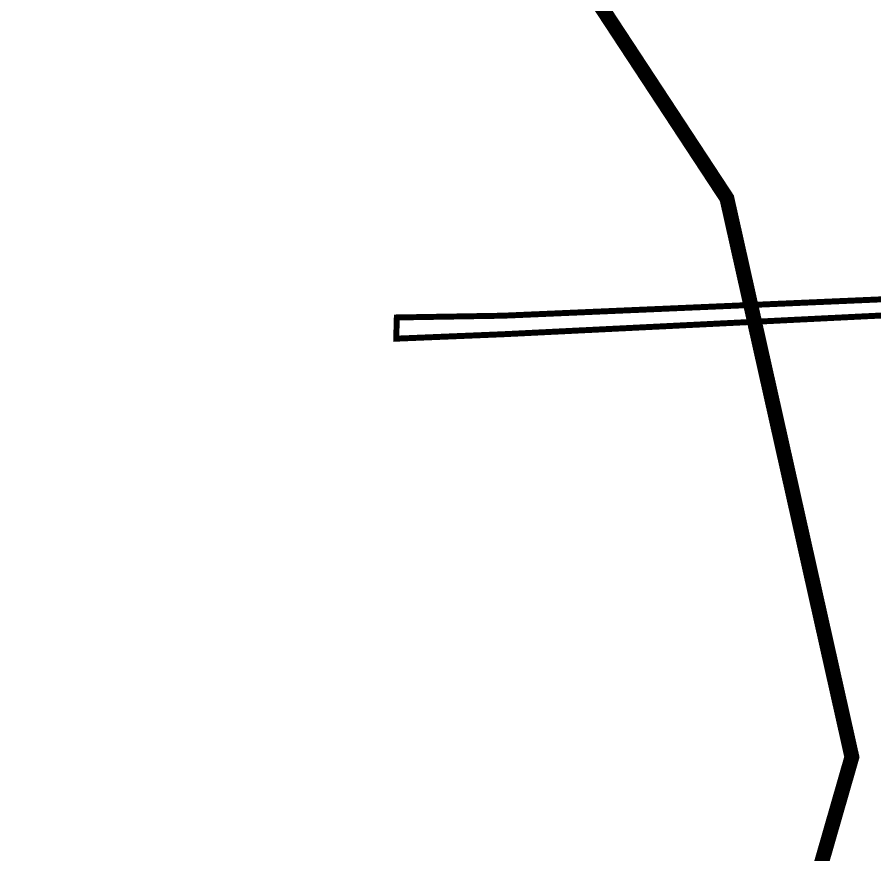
# Model space of a CAD drawing. Header units: metres. Extents: x 561401 to 594056, y 8460144 to 8508504.
# Drawn here: x 572133.74 to 572162.53, y 8467976.97 to 8468005.1 of the extents above; entities that cross this region are included whole.
import ezdxf

# ---------------------------------------------------------------- set-up
doc = ezdxf.new("R2010")
doc.units = ezdxf.units.M
doc.layers.add('1.1. DERECHO DE VIA', color=230, linetype='Continuous')
doc.layers.add('1.7 CERCO PERIMETRICO', color=8, linetype='FENCELINE2', lineweight=30)
doc.linetypes.add('FENCELINE2', pattern='A,0.25,-0.1,[132,ltypeshp.shx,S=0.1,R=0,X=-0.1,Y=0],-0.1,1', length=1.45)

msp = doc.modelspace()

# ---------------------------------------------------------------- linework, layer by layer
at = {"layer": '1.1. DERECHO DE VIA', "color": 230, "linetype": 'Continuous', "lineweight": 40, "ltscale": 0.2, "const_width": 0.5}
msp.add_lwpolyline([(572134.329, 8467736.665), (572122.686, 8467752.917), (572110.558, 8467768.82), (572098.386, 8467784.69), (572087.643, 8467801.482), (572083.22, 8467820.375), (572087.89, 8467839.315), (572097.196, 8467857.004), (572107.078, 8467874.392), (572116.96, 8467891.78), (572126.843, 8467909.168), (572136.725, 8467926.556), (572146.607, 8467943.944), (572156.342, 8467961.414), (572161.756, 8467980.251), (572157.562, 8467999.01), (572146.641, 8468015.648), (572134.283, 8468031.373), (572124.002, 8468048.398)], dxfattribs=at)
at = {"layer": '1.7 CERCO PERIMETRICO', "color": 64, "linetype": 'Continuous', "lineweight": -3, "const_width": 0.2}
msp.add_lwpolyline([(572146.485, 8467995.011), (572146.465, 8467994.299), (572150.063, 8467994.448), (572163.036, 8467995.091), (572169.245, 8467995.439), (572169.291, 8467995.899), (572163.085, 8467995.634), (572150.051, 8467995.07), (572146.485, 8467995.011)], dxfattribs=at)

doc.saveas('drawing.dxf')
